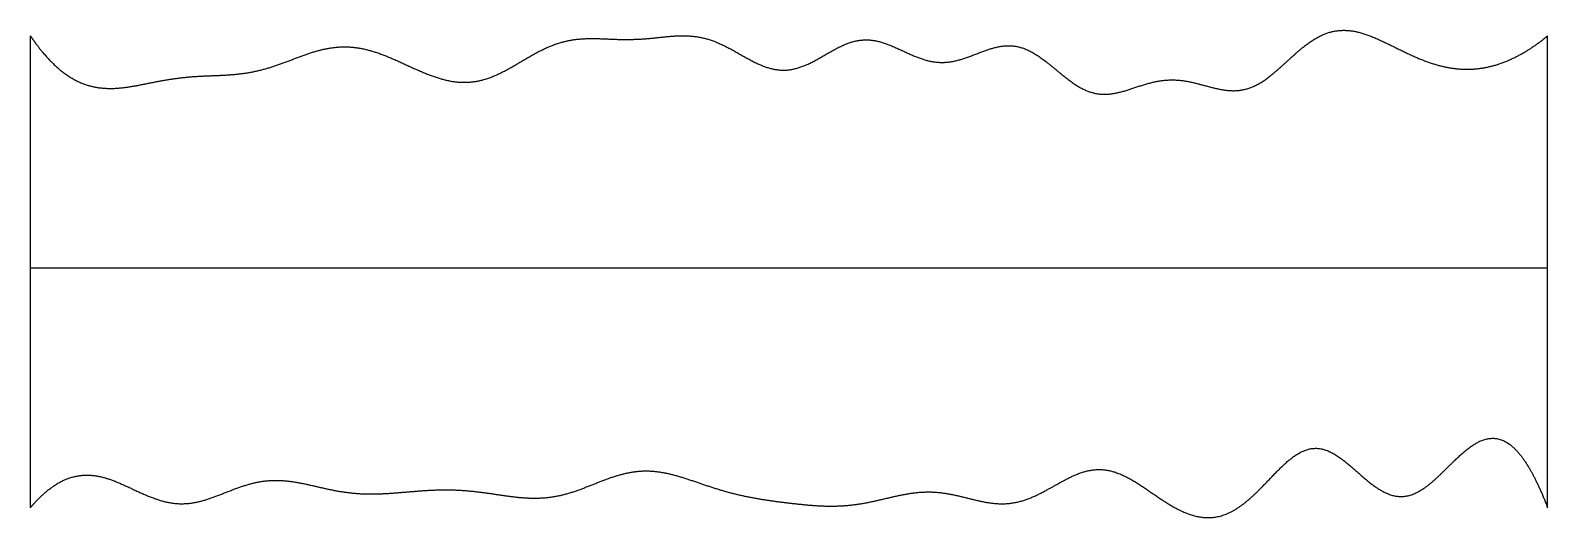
# Model space of a CAD drawing. Header units: millimetres. Extents: x 0 to 10, y -0.1 to 3.1.
import ezdxf

# ---------------------------------------------------------------- set-up
doc = ezdxf.new("R2010")
doc.units = ezdxf.units.MM
doc.layers.get('0').update_dxf_attribs({"linetype": 'CONTINUOUS'})

msp = doc.modelspace()

# ---------------------------------------------------------------- linework, layer by layer
for points in [[(0, 3.055), (0.018, 3.028), (0.054, 2.978), (0.108, 2.91), (0.182, 2.835), (0.276, 2.768), (0.372, 2.725), (0.47, 2.706), (0.57, 2.706), (0.671, 2.72), (0.773, 2.741), (0.876, 2.762), (0.979, 2.778), (1.082, 2.788), (1.185, 2.792), (1.287, 2.795), (1.389, 2.803), (1.491, 2.82), (1.592, 2.848), (1.693, 2.885), (1.793, 2.925), (1.893, 2.959), (1.993, 2.981), (2.094, 2.986), (2.194, 2.973), (2.295, 2.943), (2.397, 2.901), (2.499, 2.853), (2.602, 2.806), (2.705, 2.768), (2.807, 2.746), (2.908, 2.745), (3.008, 2.767), (3.107, 2.81), (3.204, 2.866), (3.301, 2.926), (3.399, 2.978), (3.498, 3.016), (3.598, 3.035), (3.699, 3.039), (3.802, 3.034), (3.906, 3.029), (4.01, 3.031), (4.114, 3.04), (4.217, 3.053), (4.319, 3.059), (4.421, 3.049), (4.521, 3.018), (4.621, 2.967), (4.721, 2.907), (4.82, 2.854), (4.92, 2.824), (5.019, 2.825), (5.118, 2.86), (5.218, 2.917), (5.317, 2.977), (5.416, 3.022), (5.516, 3.036), (5.615, 3.017), (5.715, 2.973), (5.816, 2.923), (5.917, 2.884), (6.019, 2.872), (6.122, 2.891), (6.225, 2.931), (6.327, 2.973), (6.428, 2.997), (6.526, 2.988), (6.623, 2.941), (6.718, 2.868), (6.813, 2.785), (6.908, 2.713), (7.005, 2.67), (7.103, 2.663), (7.203, 2.686), (7.306, 2.723), (7.41, 2.756), (7.515, 2.77), (7.62, 2.76), (7.724, 2.732), (7.827, 2.702), (7.927, 2.686), (8.024, 2.699), (8.118, 2.745), (8.211, 2.819), (8.304, 2.907), (8.397, 2.992), (8.493, 3.057), (8.591, 3.093), (8.692, 3.096), (8.795, 3.071), (8.899, 3.027), (9.003, 2.974), (9.106, 2.923), (9.207, 2.881), (9.308, 2.85), (9.408, 2.833), (9.506, 2.832), (9.605, 2.845), (9.704, 2.874), (9.802, 2.918), (9.881, 2.965), (9.941, 3.007), (9.98, 3.039), (10, 3.055)], [(0, -0.055), (0, 0.069), (0, 0.318), (0, 0.691), (0, 1.189), (0, 1.811), (0, 2.309), (0, 2.682), (0, 2.931), (0, 3.055)], [(10, -0.055), (10, 0.069), (10, 0.318), (10, 0.691), (10, 1.189), (10, 1.811), (10, 2.309), (10, 2.682), (10, 2.931), (10, 3.055)], [(0, 1.527), (0.4, 1.527), (1.2, 1.527), (2.4, 1.527), (4, 1.527), (6, 1.527), (7.6, 1.527), (8.8, 1.527), (9.6, 1.527), (10, 1.527)], [(0, -0.055), (0.02, -0.031), (0.06, 0.013), (0.119, 0.069), (0.199, 0.124), (0.299, 0.16), (0.399, 0.166), (0.499, 0.145), (0.599, 0.105), (0.699, 0.056), (0.8, 0.01), (0.9, -0.023), (1.001, -0.034), (1.102, -0.021), (1.202, 0.011), (1.303, 0.053), (1.405, 0.092), (1.506, 0.12), (1.608, 0.13), (1.711, 0.123), (1.813, 0.103), (1.916, 0.078), (2.019, 0.055), (2.122, 0.04), (2.224, 0.034), (2.327, 0.037), (2.43, 0.045), (2.532, 0.054), (2.635, 0.062), (2.737, 0.065), (2.84, 0.062), (2.943, 0.052), (3.046, 0.038), (3.149, 0.021), (3.252, 0.009), (3.355, 0.006), (3.457, 0.016), (3.559, 0.041), (3.659, 0.079), (3.76, 0.12), (3.86, 0.158), (3.961, 0.184), (4.062, 0.193), (4.163, 0.182), (4.265, 0.157), (4.367, 0.123), (4.469, 0.087), (4.571, 0.055), (4.673, 0.028), (4.775, 0.008), (4.876, -0.008), (4.979, -0.021), (5.081, -0.033), (5.184, -0.042), (5.286, -0.046), (5.389, -0.041), (5.492, -0.027), (5.595, -0.004), (5.697, 0.021), (5.799, 0.043), (5.901, 0.053), (6.004, 0.048), (6.106, 0.028), (6.209, 0), (6.311, -0.024), (6.414, -0.034), (6.516, -0.021), (6.617, 0.017), (6.717, 0.071), (6.816, 0.129), (6.914, 0.178), (7.011, 0.203), (7.108, 0.198), (7.205, 0.163), (7.304, 0.105), (7.404, 0.034), (7.506, -0.036), (7.609, -0.092), (7.713, -0.124), (7.817, -0.124), (7.92, -0.087), (8.02, -0.016), (8.117, 0.079), (8.211, 0.182), (8.304, 0.273), (8.396, 0.333), (8.488, 0.348), (8.582, 0.315), (8.677, 0.244), (8.773, 0.155), (8.87, 0.072), (8.968, 0.019), (9.065, 0.01), (9.161, 0.049), (9.257, 0.126), (9.351, 0.222), (9.446, 0.316), (9.539, 0.386), (9.632, 0.416), (9.725, 0.394), (9.817, 0.312), (9.89, 0.197), (9.945, 0.082), (9.982, -0.007), (10, -0.055)]]:
    msp.add_open_spline(points, degree=5)

doc.saveas('drawing.dxf')
